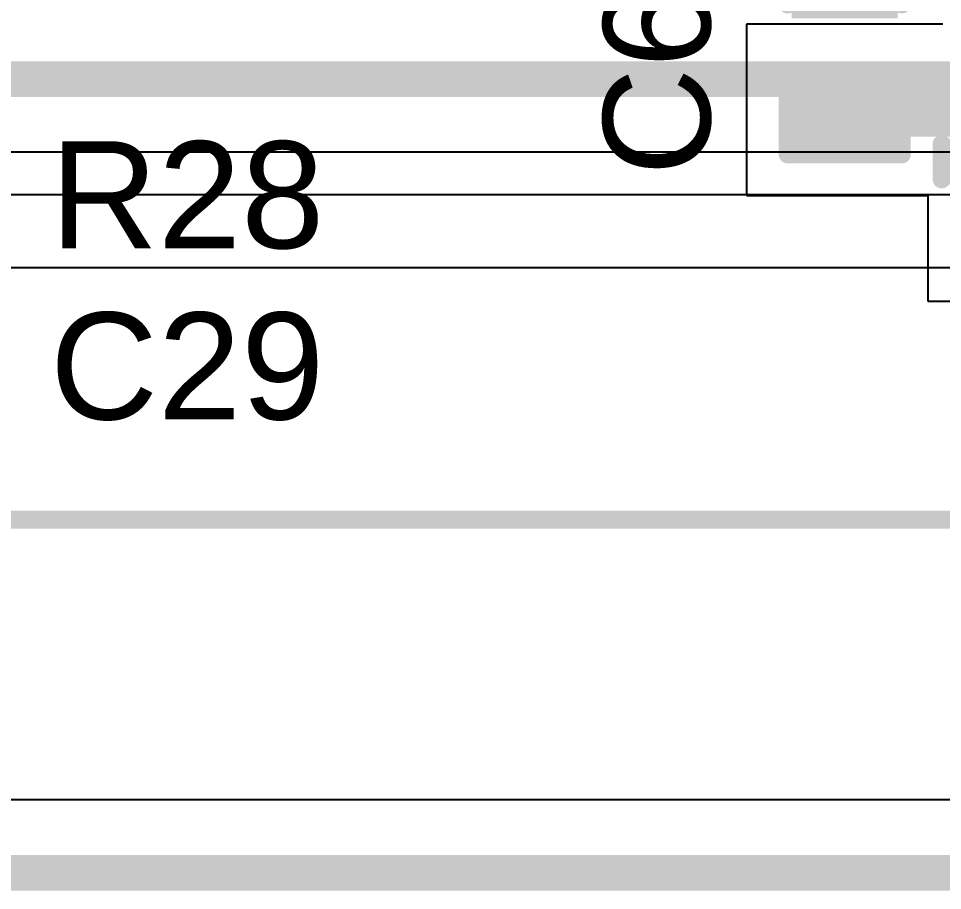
# Model space of a CAD drawing. Header units: inches. Extents: x 0 to 198, y 0 to 199.
# Drawn here: x 3.3612 to 3.6201, y 2.627 to 2.8714 of the extents above; entities that cross this region are included whole.
import ezdxf

# ---------------------------------------------------------------- set-up
doc = ezdxf.new("R2010")
doc.units = ezdxf.units.IN
doc.header["$MEASUREMENT"] = 0
for name, color, linetype in [('Bottom Layer', 5, 'Continuous'), ('Layer 2', 76, 'Continuous'), ('Top Layer', 1, 'Continuous'), ('Top Overlay', 2, 'Continuous'), ('Top Paste', 8, 'Continuous'), ('Top Solder', 216, 'Continuous')]:
    doc.layers.add(name, color=color, linetype=linetype)
doc.styles.add('Arial', font='', dxfattribs={"height": 0.2})
doc.styles.get('Arial').set_extended_font_data('Arial')

# ---------------------------------------------------------------- blocks, each defined once
blk = doc.blocks.new('SMD3225_4P_27')
at = {"layer": 'Top Layer'}
for points in [[(-0.07087, 0.05709), (-0.01575, 0.05709), (-0.01575, 0.00984), (-0.07087, 0.00984)], [(0.01575, 0.05709), (0.07087, 0.05709), (0.07087, 0.00984), (0.01575, 0.00984)], [(-0.07087, -0.00984), (-0.01575, -0.00984), (-0.01575, -0.05709), (-0.07087, -0.05709)], [(0.01575, -0.00984), (0.07087, -0.00984), (0.07087, -0.05709), (0.01575, -0.05709)]]:
    blk.add_hatch(color=1, dxfattribs=at).paths.add_polyline_path(points)
at = {"layer": 'Top Paste'}
for points in [[(-0.07087, 0.05709), (-0.01575, 0.05709), (-0.01575, 0.00984), (-0.07087, 0.00984)], [(0.01575, 0.05709), (0.07087, 0.05709), (0.07087, 0.00984), (0.01575, 0.00984)], [(-0.07087, -0.00984), (-0.01575, -0.00984), (-0.01575, -0.05709), (-0.07087, -0.05709)], [(0.01575, -0.00984), (0.07087, -0.00984), (0.07087, -0.05709), (0.01575, -0.05709)]]:
    blk.add_hatch(color=8, dxfattribs=at).paths.add_polyline_path(points)
at = {"layer": 'Top Solder'}
for points in [[(-0.07487, 0.06109), (-0.01175, 0.06109), (-0.01175, 0.00584), (-0.07487, 0.00584)], [(0.01175, 0.06109), (0.07487, 0.06109), (0.07487, 0.00584), (0.01175, 0.00584)], [(-0.07487, -0.00584), (-0.01175, -0.00584), (-0.01175, -0.06109), (-0.07487, -0.06109)], [(0.01175, -0.00584), (0.07487, -0.00584), (0.07487, -0.06109), (0.01175, -0.06109)]]:
    blk.add_hatch(color=216, dxfattribs=at).paths.add_polyline_path(points)
at = {"layer": 'Top Overlay'}
for points in [[(-0.008, 0.051, 0.005, 0.005, 0), (0.007, 0.051, 0.005, 0.005, 0)], [(-0.065, -0.004, 0.005, 0.005, 0), (-0.065, 0.003, 0.005, 0.005, 0)], [(0.065, -0.004, 0.005, 0.005, 0), (0.065, 0.003, 0.005, 0.005, 0)], [(-0.082, -0.028, 0.005, 0.005, 0), (-0.077, -0.033, 0.005, 0.005, 0)], [(-0.082, -0.038, 0.005, 0.005, 0), (-0.082, -0.028, 0.005, 0.005, 0)], [(-0.082, -0.038, 0.005, 0.005, 0), (-0.077, -0.033, 0.005, 0.005, 0)], [(-0.008, -0.051, 0.005, 0.005, 0), (0.007, -0.051, 0.005, 0.005, 0)]]:
    blk.add_lwpolyline(points, format="xyseb", dxfattribs=at)
for points in [[(-0.00925, 0.051, 0.0025, 0.0025, 1), (-0.00675, 0.051, 0.0025, 0.0025, 1)], [(0.00575, 0.051, 0.0025, 0.0025, 1), (0.00825, 0.051, 0.0025, 0.0025, 1)], [(-0.06625, 0.003, 0.0025, 0.0025, 1), (-0.06375, 0.003, 0.0025, 0.0025, 1)], [(0.06375, 0.003, 0.0025, 0.0025, 1), (0.06625, 0.003, 0.0025, 0.0025, 1)], [(-0.06625, -0.004, 0.0025, 0.0025, 1), (-0.06375, -0.004, 0.0025, 0.0025, 1)], [(0.06375, -0.004, 0.0025, 0.0025, 1), (0.06625, -0.004, 0.0025, 0.0025, 1)], [(-0.08325, -0.028, 0.0025, 0.0025, 1), (-0.08075, -0.028, 0.0025, 0.0025, 1)], [(-0.08325, -0.028, 0.0025, 0.0025, 1), (-0.08075, -0.028, 0.0025, 0.0025, 1)], [(-0.07825, -0.033, 0.0025, 0.0025, 1), (-0.07575, -0.033, 0.0025, 0.0025, 1)], [(-0.07825, -0.033, 0.0025, 0.0025, 1), (-0.07575, -0.033, 0.0025, 0.0025, 1)], [(-0.08325, -0.038, 0.0025, 0.0025, 1), (-0.08075, -0.038, 0.0025, 0.0025, 1)], [(-0.08325, -0.038, 0.0025, 0.0025, 1), (-0.08075, -0.038, 0.0025, 0.0025, 1)], [(-0.00925, -0.051, 0.0025, 0.0025, 1), (-0.00675, -0.051, 0.0025, 0.0025, 1)], [(0.00575, -0.051, 0.0025, 0.0025, 1), (0.00825, -0.051, 0.0025, 0.0025, 1)]]:
    blk.add_lwpolyline(points, format="xyseb", close=True, dxfattribs=at)
blk = doc.blocks.new('41_SMD_UFL_M______47')
at = {"layer": 'Top Overlay'}
blk.add_lwpolyline([(-0.356, 0.398, 0.005, 0.005, 0), (0.356, 0.398, 0.005, 0.005, 0)], format="xyseb", dxfattribs=at)
blk = doc.blocks.new('C___0402_313')
at = {"layer": 'Top Layer'}
for points in [[(-0.0275, -0.0125), (-0.0275, 0.0125), (-0.0095, 0.0125), (-0.0095, -0.0125)], [(0.0095, -0.0125), (0.0095, 0.0125), (0.0275, 0.0125), (0.0275, -0.0125)]]:
    blk.add_hatch(color=1, dxfattribs=at).paths.add_polyline_path(points)
at = {"layer": 'Top Paste'}
for points in [[(-0.0275, -0.0125), (-0.0275, 0.0125), (-0.0095, 0.0125), (-0.0095, -0.0125)], [(0.0095, -0.0125), (0.0095, 0.0125), (0.0275, 0.0125), (0.0275, -0.0125)]]:
    blk.add_hatch(color=8, dxfattribs=at).paths.add_polyline_path(points)
at = {"layer": 'Top Solder'}
for points in [[(-0.02986, -0.01486), (-0.02986, 0.01486), (-0.00714, 0.01486), (-0.00714, -0.01486)], [(0.00714, -0.01486), (0.00714, 0.01486), (0.02986, 0.01486), (0.02986, -0.01486)]]:
    blk.add_hatch(color=216, dxfattribs=at).paths.add_polyline_path(points)
at = {"layer": 'Top Overlay'}
for points in [[(-0.011, 0.016, 0.005, 0.005, 0), (-0.031, 0.016, 0.005, 0.005, 0)], [(-0.031, -0.016, 0.005, 0.005, 0), (-0.031, 0.016, 0.005, 0.005, 0)], [(0.031, 0.016, 0.005, 0.005, 0), (0.011, 0.016, 0.005, 0.005, 0)], [(0.031, -0.016, 0.005, 0.005, 0), (0.031, 0.016, 0.005, 0.005, 0)], [(-0.011, -0.016, 0.005, 0.005, 0), (-0.031, -0.016, 0.005, 0.005, 0)], [(0.031, -0.016, 0.005, 0.005, 0), (0.011, -0.016, 0.005, 0.005, 0)]]:
    blk.add_lwpolyline(points, format="xyseb", dxfattribs=at)
for points in [[(-0.03225, 0.016, 0.0025, 0.0025, 1), (-0.02975, 0.016, 0.0025, 0.0025, 1)], [(-0.03225, 0.016, 0.0025, 0.0025, 1), (-0.02975, 0.016, 0.0025, 0.0025, 1)], [(-0.01225, 0.016, 0.0025, 0.0025, 1), (-0.00975, 0.016, 0.0025, 0.0025, 1)], [(0.00975, 0.016, 0.0025, 0.0025, 1), (0.01225, 0.016, 0.0025, 0.0025, 1)], [(0.02975, 0.016, 0.0025, 0.0025, 1), (0.03225, 0.016, 0.0025, 0.0025, 1)], [(0.02975, 0.016, 0.0025, 0.0025, 1), (0.03225, 0.016, 0.0025, 0.0025, 1)], [(-0.03225, -0.016, 0.0025, 0.0025, 1), (-0.02975, -0.016, 0.0025, 0.0025, 1)], [(-0.03225, -0.016, 0.0025, 0.0025, 1), (-0.02975, -0.016, 0.0025, 0.0025, 1)], [(-0.01225, -0.016, 0.0025, 0.0025, 1), (-0.00975, -0.016, 0.0025, 0.0025, 1)], [(0.00975, -0.016, 0.0025, 0.0025, 1), (0.01225, -0.016, 0.0025, 0.0025, 1)], [(0.02975, -0.016, 0.0025, 0.0025, 1), (0.03225, -0.016, 0.0025, 0.0025, 1)], [(0.02975, -0.016, 0.0025, 0.0025, 1), (0.03225, -0.016, 0.0025, 0.0025, 1)]]:
    blk.add_lwpolyline(points, format="xyseb", close=True, dxfattribs=at)

msp = doc.modelspace()

# ---------------------------------------------------------------- linework, layer by layer
at = {"layer": 'Bottom Layer'}
for p, q in [((3.24443, 2.83404), (3.62816, 2.83404)), ((3.6635, 2.65239), (3.02895, 2.65239))]:
    msp.add_line(p, q, dxfattribs=at)
for points in [[(3.19423, 2.85443, 0.01, 0.01, 0), (3.62816, 2.85443, 0.01, 0.01, 0)], [(3.0205, 2.632, 0.01, 0.01, 0), (3.691, 2.632, 0.01, 0.01, 0)]]:
    msp.add_lwpolyline(points, format="xyseb", dxfattribs=at)
at = {"layer": 'Layer 2'}
for p, q in [((3.93518, 2.822), (3.28924, 2.822)), ((3.28924, 2.80161), (3.93487, 2.80161))]:
    msp.add_line(p, q, dxfattribs=at)
at = {"layer": 'Top Layer'}
for p, q in [((3.62016, 2.86979), (3.56516, 2.86979)), ((3.56516, 2.86979), (3.56516, 2.82179)), ((3.56516, 2.82179), (3.61595, 2.82179)), ((3.61595, 2.82179), (3.61595, 2.79219)), ((3.61595, 2.79219), (3.70107, 2.79219))]:
    msp.add_line(p, q, dxfattribs=at)
msp.add_lwpolyline([(3.59266, 2.84579, 0.015, 0.015, 0), (3.64353, 2.84579, 0.015, 0.015, 0)], format="xyseb", dxfattribs=at)
msp.add_lwpolyline([(3.58891, 2.84579, 0.0075, 0.0075, 1), (3.59641, 2.84579, 0.0075, 0.0075, 1)], format="xyseb", close=True, dxfattribs=at)

# ---------------------------------------------------------------- block references
for name, p in [('SMD3225_4P_27', (3.70181, 2.86428)), ('41_SMD_UFL_M______47', (3.60778, 2.33292))]:
    msp.add_blockref(name, p)
at = {"rotation": 270}
msp.add_blockref('C___0402_313', (3.59266, 2.86429), dxfattribs=at)

# ---------------------------------------------------------------- texts
at = {"layer": 'Top Overlay', "style": 'Arial'}
msp.add_text('C64', height=0.03, rotation=90, dxfattribs=at).set_placement((3.555, 2.82729))
for s, p in [('R28', (3.37001, 2.807)), ('C29', (3.37001, 2.75901))]:
    msp.add_text(s, height=0.03, dxfattribs=at).set_placement(p)

doc.saveas('drawing.dxf')
